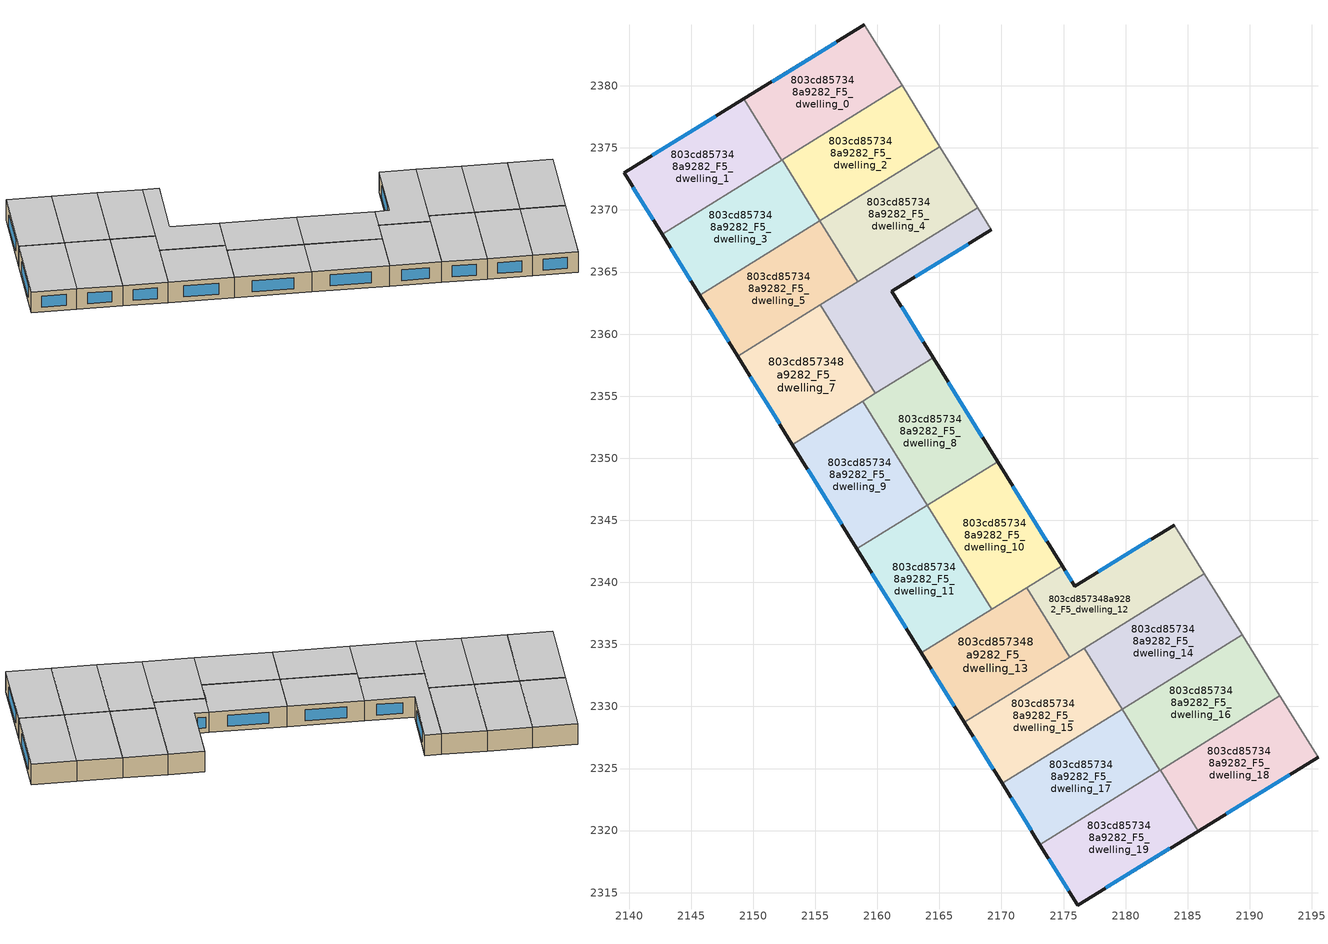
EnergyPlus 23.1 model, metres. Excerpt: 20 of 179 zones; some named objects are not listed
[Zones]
803cd857348a9282_F5_dwelling_0
 floor to 803cd857348a9282_F4_dwelling_0 (EU_floor_Construction): 2158.96,2384.92 2161.99,2380.03 2152.29,2374.03 2149.24,2378.95 z15
 wall outside (EU_wall_Construction): 2158.96,2384.92 2149.24,2378.95 z15:18
 wall adiabatic (EU_wall_Construction): 2161.99,2380.03 2158.96,2384.92 z15:18
 wall to 803cd857348a9282_F5_dwelling_1 (EU_wall_Construction): 2149.24,2378.95 2152.29,2374.03 z15:18
 wall to 803cd857348a9282_F5_dwelling_2 (EU_wall_Construction): 2152.32,2374.04 2161.99,2380.03 z15:18
 wall to 803cd857348a9282_F5_dwelling_3 (EU_wall_Construction): 2152.29,2374.03 2152.32,2374.04 z15:18
 window (EU_Window_Construction): 2156.68,2383.52 2151.53,2380.35 z15.7:17.3
 ceiling to 803cd857348a9282_F6_dwelling_0 (EU_floor_Construction): 2161.99,2380.03 2158.96,2384.92 2149.24,2378.95 2152.29,2374.03 z18
803cd857348a9282_F5_dwelling_1
 floor to 803cd857348a9282_F4_dwelling_1 (EU_floor_Construction): 2149.24,2378.95 2152.29,2374.03 2142.65,2368.06 2139.59,2373 z15
 wall outside (EU_wall_Construction): 2149.24,2378.95 2139.59,2373 2142.65,2368.06 z15:18
 wall to 803cd857348a9282_F5_dwelling_3 (EU_wall_Construction): 2142.65,2368.06 2152.29,2374.03 z15:18
 window (EU_Window_Construction): 2146.98,2377.55 2141.85,2374.4 / 2140.31,2371.84 2141.93,2369.22 z15.7:17.3
 ceiling to 803cd857348a9282_F6_dwelling_1 (EU_floor_Construction): 2152.29,2374.03 2149.24,2378.95 2139.59,2373 2142.65,2368.06 z18
803cd857348a9282_F5_dwelling_10
 floor to 803cd857348a9282_F4_dwelling_10 (EU_floor_Construction): 2169.69,2349.72 2174.88,2341.34 2169.21,2337.83 2164.02,2346.21 z15
 wall outside (EU_wall_Construction): 2174.88,2341.34 2169.69,2349.72 z15:18
 wall to 803cd857348a9282_F5_dwelling_11 (EU_wall_Construction): 2164.02,2346.21 2169.21,2337.83 z15:18
 wall to 803cd857348a9282_F5_dwelling_12 (EU_wall_Construction): 2172.03,2339.57 2174.88,2341.34 z15:18
 wall to 803cd857348a9282_F5_dwelling_8 (EU_wall_Construction): 2169.69,2349.72 2164.02,2346.21 z15:18
 wall to 803cd857348a9282_F5_dwelling_13 (EU_wall_Construction): 2169.21,2337.83 2172.03,2339.57 z15:18
 window (EU_Window_Construction): 2173.66,2343.31 2170.91,2347.75 z15.7:17.3
 ceiling to 803cd857348a9282_F6_dwelling_10 (EU_floor_Construction): 2174.88,2341.34 2169.69,2349.72 2164.02,2346.21 2169.21,2337.83 z18
803cd857348a9282_F5_dwelling_11
 floor to 803cd857348a9282_F4_dwelling_11 (EU_floor_Construction): 2164.02,2346.21 2169.21,2337.83 2163.54,2334.32 2158.35,2342.7 z15
 wall outside (EU_wall_Construction): 2158.35,2342.7 2163.54,2334.32 z15:18
 wall to 803cd857348a9282_F5_dwelling_9 (EU_wall_Construction): 2164.02,2346.21 2158.35,2342.7 z15:18
 wall to 803cd857348a9282_F5_dwelling_13 (EU_wall_Construction): 2163.54,2334.32 2169.21,2337.83 z15:18
 window (EU_Window_Construction): 2159.57,2340.73 2162.32,2336.28 z15.7:17.3
 ceiling to 803cd857348a9282_F6_dwelling_11 (EU_floor_Construction): 2169.21,2337.83 2164.02,2346.21 2158.35,2342.7 2163.54,2334.32 z18
803cd857348a9282_F5_dwelling_12
 floor to 803cd857348a9282_F4_dwelling_12 (EU_floor_Construction): 2183.92,2344.62 2186.35,2340.69 2175.5,2333.96 2172.03,2339.57 2174.88,2341.34 2175.9,2339.69 z15
 wall outside (EU_wall_Construction): 2183.92,2344.62 2175.9,2339.69 2174.88,2341.34 z15:18
 wall adiabatic (EU_wall_Construction): 2186.35,2340.69 2183.92,2344.62 z15:18
 wall to 803cd857348a9282_F5_dwelling_13 (EU_wall_Construction): 2172.03,2339.57 2175.5,2333.96 z15:18
 wall to 803cd857348a9282_F5_dwelling_14 (EU_wall_Construction): 2176.68,2334.7 2186.35,2340.69 z15:18
 wall to 803cd857348a9282_F5_dwelling_15 (EU_wall_Construction): 2175.5,2333.96 2176.68,2334.7 z15:18
 window (EU_Window_Construction): 2182.03,2343.46 2177.78,2340.85 / 2175.66,2340.08 2175.12,2340.95 z15.7:17.3
 ceiling to 803cd857348a9282_F6_dwelling_12 (EU_floor_Construction): 2186.35,2340.69 2183.92,2344.62 2175.9,2339.69 2174.88,2341.34 2172.03,2339.57 2175.5,2333.96 z18
803cd857348a9282_F5_dwelling_13
 floor to 803cd857348a9282_F4_dwelling_13 (EU_floor_Construction): 2172.03,2339.57 2175.5,2333.96 2167.01,2328.71 2163.54,2334.32 z15
 wall outside (EU_wall_Construction): 2163.54,2334.32 2167.01,2328.71 z15:18
 wall to 803cd857348a9282_F5_dwelling_15 (EU_wall_Construction): 2167.01,2328.71 2175.5,2333.96 z15:18
 window (EU_Window_Construction): 2164.36,2333 2166.2,2330.03 z15.7:17.3
 ceiling to 803cd857348a9282_F6_dwelling_13 (EU_floor_Construction): 2175.5,2333.96 2172.03,2339.57 2163.54,2334.32 2167.01,2328.71 z18
803cd857348a9282_F5_dwelling_14
 floor to 803cd857348a9282_F4_dwelling_14 (EU_floor_Construction): 2186.35,2340.69 2189.4,2335.77 2179.73,2329.78 2176.68,2334.7 z15
 wall to 803cd857348a9282_F5_dwelling_15 (EU_wall_Construction): 2176.68,2334.7 2179.73,2329.78 z15:18
 wall adiabatic (EU_wall_Construction): 2189.4,2335.77 2186.35,2340.69 z15:18
 wall to 803cd857348a9282_F5_dwelling_16 (EU_wall_Construction): 2179.73,2329.78 2189.4,2335.77 z15:18
 ceiling to 803cd857348a9282_F6_dwelling_14 (EU_floor_Construction): 2189.4,2335.77 2186.35,2340.69 2176.68,2334.7 2179.73,2329.78 z18
803cd857348a9282_F5_dwelling_15
 floor to 803cd857348a9282_F4_dwelling_15 (EU_floor_Construction): 2176.68,2334.7 2179.73,2329.78 2170.06,2323.79 2167.01,2328.71 z15
 wall outside (EU_wall_Construction): 2167.01,2328.71 2170.06,2323.79 z15:18
 wall to 803cd857348a9282_F5_dwelling_17 (EU_wall_Construction): 2170.06,2323.79 2179.73,2329.78 z15:18
 window (EU_Window_Construction): 2167.73,2327.56 2169.34,2324.95 z15.7:17.3
 ceiling to 803cd857348a9282_F6_dwelling_15 (EU_floor_Construction): 2179.73,2329.78 2176.68,2334.7 2167.01,2328.71 2170.06,2323.79 z18
803cd857348a9282_F5_dwelling_16
 floor to 803cd857348a9282_F4_dwelling_16 (EU_floor_Construction): 2189.4,2335.77 2192.44,2330.85 2182.77,2324.86 2179.72,2329.78 z15
 wall to 803cd857348a9282_F5_dwelling_17 (EU_wall_Construction): 2179.72,2329.78 2182.77,2324.86 z15:18
 wall adiabatic (EU_wall_Construction): 2192.44,2330.85 2189.4,2335.77 z15:18
 wall to 803cd857348a9282_F5_dwelling_18 (EU_wall_Construction): 2182.8,2324.88 2192.44,2330.85 z15:18
 wall to 803cd857348a9282_F5_dwelling_19 (EU_wall_Construction): 2182.77,2324.86 2182.8,2324.88 z15:18
 ceiling to 803cd857348a9282_F6_dwelling_16 (EU_floor_Construction): 2192.44,2330.85 2189.4,2335.77 2179.72,2329.78 2182.77,2324.86 z18
803cd857348a9282_F5_dwelling_17
 floor to 803cd857348a9282_F4_dwelling_17 (EU_floor_Construction): 2179.72,2329.78 2182.77,2324.86 2173.1,2318.88 2170.06,2323.79 z15
 wall outside (EU_wall_Construction): 2170.06,2323.79 2173.1,2318.88 z15:18
 wall to 803cd857348a9282_F5_dwelling_19 (EU_wall_Construction): 2173.1,2318.88 2182.77,2324.86 z15:18
 window (EU_Window_Construction): 2170.77,2322.64 2172.39,2320.03 z15.7:17.3
 ceiling to 803cd857348a9282_F6_dwelling_17 (EU_floor_Construction): 2182.77,2324.86 2179.72,2329.78 2170.06,2323.79 2173.1,2318.88 z18
803cd857348a9282_F5_dwelling_18
 floor to 803cd857348a9282_F4_dwelling_18 (EU_floor_Construction): 2192.44,2330.85 2195.5,2325.91 2185.84,2319.96 2182.8,2324.88 z15
 wall outside (EU_wall_Construction): 2185.84,2319.96 2195.5,2325.91 z15:18
 wall to 803cd857348a9282_F5_dwelling_19 (EU_wall_Construction): 2182.8,2324.88 2185.84,2319.96 z15:18
 wall adiabatic (EU_wall_Construction): 2195.5,2325.91 2192.44,2330.85 z15:18
 window (EU_Window_Construction): 2188.11,2321.36 2193.23,2324.51 z15.7:17.3
 ceiling to 803cd857348a9282_F6_dwelling_18 (EU_floor_Construction): 2195.5,2325.91 2192.44,2330.85 2182.8,2324.88 2185.84,2319.96 z18
803cd857348a9282_F5_dwelling_19
 floor to 803cd857348a9282_F4_dwelling_19 (EU_floor_Construction): 2182.8,2324.88 2185.84,2319.96 2176.13,2313.99 2173.1,2318.88 z15
 wall outside (EU_wall_Construction): 2173.1,2318.88 2176.13,2313.99 2185.84,2319.96 z15:18
 window (EU_Window_Construction): 2178.41,2315.39 2183.56,2318.56 / 2173.81,2317.73 2175.42,2315.13 z15.7:17.3
 ceiling to 803cd857348a9282_F6_dwelling_19 (EU_floor_Construction): 2185.84,2319.96 2182.8,2324.88 2173.1,2318.88 2176.13,2313.99 z18
803cd857348a9282_F5_dwelling_2
 floor to 803cd857348a9282_F4_dwelling_2 (EU_floor_Construction): 2161.99,2380.03 2165.03,2375.11 2155.36,2369.13 2152.32,2374.04 z15
 wall adiabatic (EU_wall_Construction): 2165.03,2375.11 2161.99,2380.03 z15:18
 wall to 803cd857348a9282_F5_dwelling_4 (EU_wall_Construction): 2155.36,2369.13 2165.03,2375.11 z15:18
 wall to 803cd857348a9282_F5_dwelling_3 (EU_wall_Construction): 2152.32,2374.04 2155.36,2369.13 z15:18
 ceiling to 803cd857348a9282_F6_dwelling_2 (EU_floor_Construction): 2165.03,2375.11 2161.99,2380.03 2152.32,2374.04 2155.36,2369.13 z18
803cd857348a9282_F5_dwelling_3
 floor to 803cd857348a9282_F4_dwelling_3 (EU_floor_Construction): 2152.32,2374.04 2155.36,2369.13 2145.69,2363.14 2142.65,2368.06 z15
 wall outside (EU_wall_Construction): 2142.65,2368.06 2145.69,2363.14 z15:18
 wall to 803cd857348a9282_F5_dwelling_5 (EU_wall_Construction): 2145.69,2363.14 2155.36,2369.13 z15:18
 window (EU_Window_Construction): 2143.36,2366.9 2144.98,2364.29 z15.7:17.3
 ceiling to 803cd857348a9282_F6_dwelling_3 (EU_floor_Construction): 2155.36,2369.13 2152.32,2374.04 2142.65,2368.06 2145.69,2363.14 z18
803cd857348a9282_F5_dwelling_4
 floor to 803cd857348a9282_F4_dwelling_4 (EU_floor_Construction): 2165.03,2375.11 2168.08,2370.2 2158.41,2364.21 2155.36,2369.13 z15
 wall adiabatic (EU_wall_Construction): 2168.08,2370.2 2165.03,2375.11 z15:18
 wall to 803cd857348a9282_F5_dwelling_5 (EU_wall_Construction): 2155.36,2369.13 2158.41,2364.21 z15:18
 wall to 803cd857348a9282_F5_dwelling_6 (EU_wall_Construction): 2158.41,2364.21 2168.08,2370.2 z15:18
 ceiling to 803cd857348a9282_F6_dwelling_4 (EU_floor_Construction): 2168.08,2370.2 2165.03,2375.11 2155.36,2369.13 2158.41,2364.21 z18
803cd857348a9282_F5_dwelling_5
 floor to 803cd857348a9282_F4_dwelling_5 (EU_floor_Construction): 2155.36,2369.13 2158.41,2364.21 2148.74,2358.22 2145.69,2363.14 z15
 wall outside (EU_wall_Construction): 2145.69,2363.14 2148.74,2358.22 z15:18
 wall to 803cd857348a9282_F5_dwelling_7 (EU_wall_Construction): 2148.74,2358.22 2155.41,2362.35 z15:18
 wall to 803cd857348a9282_F5_dwelling_6 (EU_wall_Construction): 2155.41,2362.35 2158.41,2364.21 z15:18
 window (EU_Window_Construction): 2146.41,2361.99 2148.02,2359.38 z15.7:17.3
 ceiling to 803cd857348a9282_F6_dwelling_5 (EU_floor_Construction): 2158.41,2364.21 2155.36,2369.13 2145.69,2363.14 2148.74,2358.22 z18
803cd857348a9282_F5_dwelling_6
 floor to 803cd857348a9282_F4_dwelling_6 (EU_floor_Construction): 2168.08,2370.2 2169.19,2368.4 2161.17,2363.47 2164.49,2358.11 2159.82,2355.22 2155.41,2362.35 z15
 wall outside (EU_wall_Construction): 2164.49,2358.11 2161.17,2363.47 2169.19,2368.4 z15:18
 wall to 803cd857348a9282_F5_dwelling_7 (EU_wall_Construction): 2155.41,2362.35 2159.82,2355.22 z15:18
 wall adiabatic (EU_wall_Construction): 2169.19,2368.4 2168.08,2370.2 z15:18
 wall to 803cd857348a9282_F5_dwelling_8 (EU_wall_Construction): 2159.82,2355.22 2164.49,2358.11 z15:18
 window (EU_Window_Construction): 2163.05,2364.63 2167.31,2367.24 / 2163.71,2359.37 2161.95,2362.21 z15.7:17.3
 ceiling to 803cd857348a9282_F6_dwelling_6 (EU_floor_Construction): 2164.49,2358.11 2161.17,2363.47 2169.19,2368.4 2168.08,2370.2 2155.41,2362.35 2159.82,2355.22 z18
803cd857348a9282_F5_dwelling_7
 floor to 803cd857348a9282_F4_dwelling_7 (EU_floor_Construction): 2155.41,2362.35 2159.82,2355.22 2153.15,2351.09 2148.74,2358.22 z15
 wall outside (EU_wall_Construction): 2148.74,2358.22 2153.15,2351.09 z15:18
 wall to 803cd857348a9282_F5_dwelling_9 (EU_wall_Construction): 2153.15,2351.09 2158.82,2354.6 z15:18
 wall to 803cd857348a9282_F5_dwelling_8 (EU_wall_Construction): 2158.82,2354.6 2159.82,2355.22 z15:18
 window (EU_Window_Construction): 2149.77,2356.55 2152.12,2352.77 z15.7:17.3
 ceiling to 803cd857348a9282_F6_dwelling_7 (EU_floor_Construction): 2159.82,2355.22 2155.41,2362.35 2148.74,2358.22 2153.15,2351.09 z18
803cd857348a9282_F5_dwelling_8
 floor to 803cd857348a9282_F4_dwelling_8 (EU_floor_Construction): 2164.49,2358.11 2169.69,2349.72 2164.02,2346.21 2158.82,2354.6 z15
 wall outside (EU_wall_Construction): 2169.69,2349.72 2164.49,2358.11 z15:18
 wall to 803cd857348a9282_F5_dwelling_9 (EU_wall_Construction): 2158.82,2354.6 2164.02,2346.21 z15:18
 window (EU_Window_Construction): 2168.47,2351.69 2165.71,2356.14 z15.7:17.3
 ceiling to 803cd857348a9282_F6_dwelling_8 (EU_floor_Construction): 2169.69,2349.72 2164.49,2358.11 2158.82,2354.6 2164.02,2346.21 z18
803cd857348a9282_F5_dwelling_9
 floor to 803cd857348a9282_F4_dwelling_9 (EU_floor_Construction): 2158.82,2354.6 2164.02,2346.21 2158.35,2342.7 2153.15,2351.09 z15
 wall outside (EU_wall_Construction): 2153.15,2351.09 2158.35,2342.7 z15:18
 window (EU_Window_Construction): 2154.37,2349.12 2157.13,2344.67 z15.7:17.3
 ceiling to 803cd857348a9282_F6_dwelling_9 (EU_floor_Construction): 2164.02,2346.21 2158.82,2354.6 2153.15,2351.09 2158.35,2342.7 z18
[Building]
EU S2 Campaign: North Axis=0; Terrain=City; Solar Distribution=FullExterior
[Site:Location]
Budapest.Ferenc.Liszt.Intl.AP: Latitude=47.437; Longitude=19.256; Time Zone=1; Elevation=185
[SizingPeriod:WeatherFileDays]
AnnualSizingPeriod: Begin Month=1; Begin Day of Month=1; End Month=12; End Day of Month=31; Day of Week for Start Day=Monday; Use Weather File Daylight Saving Period=No; Use Weather File Rain and Snow Indicators=No
[MATERIAL]
EU_InternalMass_Material: Roughness=MediumRough; Thickness=0.1; Conductivity=1; Density=1800; Specific Heat=900; Thermal Absorptance=0.9; Solar Absorptance=0.7; Visible Absorptance=0.7
[MATERIAL:NOMASS] Roughness=MediumRough; Thermal Absorptance=0.9; Solar Absorptance=0.7; Visible Absorptance=0.7
Name | Thermal Resistance
EU_wall_NoMass | 0.832559
EU_floor_NoMass | 0.872794
[WINDOWMATERIAL:SIMPLEGLAZINGSYSTEM]
EU_Window_SimpleGlazing: UFactor=2.79869; Solar Heat Gain Coefficient=0.75; Visible Transmittance=0.75
[CONSTRUCTION]
EU_wall_Construction: EU_wall_NoMass
EU_floor_Construction: EU_floor_NoMass
EU_Window_Construction: EU_Window_SimpleGlazing
EU_InternalMass_Construction: EU_InternalMass_Material
[ZONE] Type=1; Multiplier=1; Ceiling Height=autocalculate; Floor Area=autocalculate; Part of Total Floor Area=Yes
Name | Volume
803cd857348a9282_F5_dwelling_0 | 197.353
803cd857348a9282_F5_dwelling_1 | 197.357
803cd857348a9282_F5_dwelling_10 | 197.372
803cd857348a9282_F5_dwelling_11 | 197.329
803cd857348a9282_F5_dwelling_12 | 197.355
803cd857348a9282_F5_dwelling_13 | 197.344
803cd857348a9282_F5_dwelling_14; 803cd857348a9282_F5_dwelling_2 | 197.336
803cd857348a9282_F5_dwelling_15 | 197.333
803cd857348a9282_F5_dwelling_16 | 197.364
803cd857348a9282_F5_dwelling_17; 803cd857348a9282_F5_dwelling_8 | 197.365
803cd857348a9282_F5_dwelling_18 | 197.339
803cd857348a9282_F5_dwelling_19; 803cd857348a9282_F5_dwelling_7 | 197.354
803cd857348a9282_F5_dwelling_3 | 197.318
803cd857348a9282_F5_dwelling_4; 803cd857348a9282_F5_dwelling_5 | 197.348
803cd857348a9282_F5_dwelling_6 | 197.342
803cd857348a9282_F5_dwelling_9 | 197.322
[INTERNALMASS] Construction=EU_InternalMass_Construction
Name | Zone or ZoneList | Surface Area
803cd857348a9282_F5_dwelling_0_EU_InternalMass | 803cd857348a9282_F5_dwelling_0 | 65.7836
803cd857348a9282_F5_dwelling_1_EU_InternalMass | 803cd857348a9282_F5_dwelling_1 | 65.7851
803cd857348a9282_F5_dwelling_2_EU_InternalMass | 803cd857348a9282_F5_dwelling_2 | 65.7787
803cd857348a9282_F5_dwelling_3_EU_InternalMass | 803cd857348a9282_F5_dwelling_3 | 65.7709
803cd857348a9282_F5_dwelling_4_EU_InternalMass | 803cd857348a9282_F5_dwelling_4 | 65.7838
803cd857348a9282_F5_dwelling_5_EU_InternalMass | 803cd857348a9282_F5_dwelling_5 | 65.7813
803cd857348a9282_F5_dwelling_6_EU_InternalMass | 803cd857348a9282_F5_dwelling_6 | 65.7794
803cd857348a9282_F5_dwelling_7_EU_InternalMass | 803cd857348a9282_F5_dwelling_7 | 65.7839
803cd857348a9282_F5_dwelling_8_EU_InternalMass | 803cd857348a9282_F5_dwelling_8 | 65.7864
803cd857348a9282_F5_dwelling_9_EU_InternalMass | 803cd857348a9282_F5_dwelling_9 | 65.7741
803cd857348a9282_F5_dwelling_10_EU_InternalMass | 803cd857348a9282_F5_dwelling_10 | 65.7834
803cd857348a9282_F5_dwelling_11_EU_InternalMass | 803cd857348a9282_F5_dwelling_11 | 65.7769
803cd857348a9282_F5_dwelling_12_EU_InternalMass | 803cd857348a9282_F5_dwelling_12 | 65.786
803cd857348a9282_F5_dwelling_13_EU_InternalMass | 803cd857348a9282_F5_dwelling_13 | 65.7796
803cd857348a9282_F5_dwelling_14_EU_InternalMass | 803cd857348a9282_F5_dwelling_14 | 65.7787
803cd857348a9282_F5_dwelling_15_EU_InternalMass | 803cd857348a9282_F5_dwelling_15 | 65.7773
803cd857348a9282_F5_dwelling_16_EU_InternalMass | 803cd857348a9282_F5_dwelling_16 | 65.7892
803cd857348a9282_F5_dwelling_17_EU_InternalMass | 803cd857348a9282_F5_dwelling_17 | 65.7868
803cd857348a9282_F5_dwelling_18_EU_InternalMass | 803cd857348a9282_F5_dwelling_18 | 65.7796
803cd857348a9282_F5_dwelling_19_EU_InternalMass | 803cd857348a9282_F5_dwelling_19 | 65.7836
[OTHEREQUIPMENT] Fuel Type=Electricity; Design Level Calculation Method=Watts/Area; Power per Zone Floor Area=1; Fraction Latent=0; Fraction Radiant=0; Fraction Lost=0; Carbon Dioxide Generation Rate=0; EndUse Subcategory=EU_Step8_InternalGains
Name | Zone or ZoneList or Space or SpaceList | Schedule
EU_Step8_InternalGain_803cd857348a9282_F5_dwelling_0_f000 | 803cd857348a9282_F5_dwelling_0 | EU_Step8_GainSchedule_803cd857348a9282_F5_dwelling_0_f000
EU_Step8_InternalGain_803cd857348a9282_F5_dwelling_1_f000 | 803cd857348a9282_F5_dwelling_1 | EU_Step8_GainSchedule_803cd857348a9282_F5_dwelling_1_f000
EU_Step8_InternalGain_803cd857348a9282_F5_dwelling_2_f000 | 803cd857348a9282_F5_dwelling_2 | EU_Step8_GainSchedule_803cd857348a9282_F5_dwelling_2_f000
EU_Step8_InternalGain_803cd857348a9282_F5_dwelling_3_f000 | 803cd857348a9282_F5_dwelling_3 | EU_Step8_GainSchedule_803cd857348a9282_F5_dwelling_3_f000
EU_Step8_InternalGain_803cd857348a9282_F5_dwelling_4_f000 | 803cd857348a9282_F5_dwelling_4 | EU_Step8_GainSchedule_803cd857348a9282_F5_dwelling_4_f000
EU_Step8_InternalGain_803cd857348a9282_F5_dwelling_5_f000 | 803cd857348a9282_F5_dwelling_5 | EU_Step8_GainSchedule_803cd857348a9282_F5_dwelling_5_f000
EU_Step8_InternalGain_803cd857348a9282_F5_dwelling_6_f000 | 803cd857348a9282_F5_dwelling_6 | EU_Step8_GainSchedule_803cd857348a9282_F5_dwelling_6_f000
EU_Step8_InternalGain_803cd857348a9282_F5_dwelling_7_f000 | 803cd857348a9282_F5_dwelling_7 | EU_Step8_GainSchedule_803cd857348a9282_F5_dwelling_7_f000
EU_Step8_InternalGain_803cd857348a9282_F5_dwelling_8_f000 | 803cd857348a9282_F5_dwelling_8 | EU_Step8_GainSchedule_803cd857348a9282_F5_dwelling_8_f000
EU_Step8_InternalGain_803cd857348a9282_F5_dwelling_9_f000 | 803cd857348a9282_F5_dwelling_9 | EU_Step8_GainSchedule_803cd857348a9282_F5_dwelling_9_f000
EU_Step8_InternalGain_803cd857348a9282_F5_dwelling_10_f000 | 803cd857348a9282_F5_dwelling_10 | EU_Step8_GainSchedule_803cd857348a9282_F5_dwelling_10_f000
EU_Step8_InternalGain_803cd857348a9282_F5_dwelling_11_f000 | 803cd857348a9282_F5_dwelling_11 | EU_Step8_GainSchedule_803cd857348a9282_F5_dwelling_11_f000
EU_Step8_InternalGain_803cd857348a9282_F5_dwelling_12_f000 | 803cd857348a9282_F5_dwelling_12 | EU_Step8_GainSchedule_803cd857348a9282_F5_dwelling_12_f000
EU_Step8_InternalGain_803cd857348a9282_F5_dwelling_13_f000 | 803cd857348a9282_F5_dwelling_13 | EU_Step8_GainSchedule_803cd857348a9282_F5_dwelling_13_f000
EU_Step8_InternalGain_803cd857348a9282_F5_dwelling_14_f000 | 803cd857348a9282_F5_dwelling_14 | EU_Step8_GainSchedule_803cd857348a9282_F5_dwelling_14_f000
EU_Step8_InternalGain_803cd857348a9282_F5_dwelling_15_f000 | 803cd857348a9282_F5_dwelling_15 | EU_Step8_GainSchedule_803cd857348a9282_F5_dwelling_15_f000
EU_Step8_InternalGain_803cd857348a9282_F5_dwelling_16_f000 | 803cd857348a9282_F5_dwelling_16 | EU_Step8_GainSchedule_803cd857348a9282_F5_dwelling_16_f000
EU_Step8_InternalGain_803cd857348a9282_F5_dwelling_17_f000 | 803cd857348a9282_F5_dwelling_17 | EU_Step8_GainSchedule_803cd857348a9282_F5_dwelling_17_f000
EU_Step8_InternalGain_803cd857348a9282_F5_dwelling_18_f000 | 803cd857348a9282_F5_dwelling_18 | EU_Step8_GainSchedule_803cd857348a9282_F5_dwelling_18_f000
EU_Step8_InternalGain_803cd857348a9282_F5_dwelling_19_f000 | 803cd857348a9282_F5_dwelling_19 | EU_Step8_GainSchedule_803cd857348a9282_F5_dwelling_19_f000
[ZONEVENTILATION:DESIGNFLOWRATE] Schedule=EU_AlwaysOn; Design Flow Rate Calculation Method=AirChanges/Hour; Air Changes per Hour=0.475469; Ventilation Type=Natural; Fan Pressure Rise=0; Fan Total Efficiency=1; Constant Term Coefficient=1; Temperature Term Coefficient=0; Velocity Term Coefficient=0; Velocity Squared Term Coefficient=0; Minimum Indoor Temperature=-100; Maximum Indoor Temperature=100; Delta Temperature=-100; Minimum Outdoor Temperature=-100; Maximum Outdoor Temperature=100; Maximum Wind Speed=40
Name | Zone or ZoneList or Space or SpaceList
EU_ConstantAir_803cd857348a9282_F5_dwelling_0 | 803cd857348a9282_F5_dwelling_0
EU_ConstantAir_803cd857348a9282_F5_dwelling_1 | 803cd857348a9282_F5_dwelling_1
EU_ConstantAir_803cd857348a9282_F5_dwelling_2 | 803cd857348a9282_F5_dwelling_2
EU_ConstantAir_803cd857348a9282_F5_dwelling_3 | 803cd857348a9282_F5_dwelling_3
EU_ConstantAir_803cd857348a9282_F5_dwelling_4 | 803cd857348a9282_F5_dwelling_4
EU_ConstantAir_803cd857348a9282_F5_dwelling_5 | 803cd857348a9282_F5_dwelling_5
EU_ConstantAir_803cd857348a9282_F5_dwelling_6 | 803cd857348a9282_F5_dwelling_6
EU_ConstantAir_803cd857348a9282_F5_dwelling_7 | 803cd857348a9282_F5_dwelling_7
EU_ConstantAir_803cd857348a9282_F5_dwelling_8 | 803cd857348a9282_F5_dwelling_8
EU_ConstantAir_803cd857348a9282_F5_dwelling_9 | 803cd857348a9282_F5_dwelling_9
EU_ConstantAir_803cd857348a9282_F5_dwelling_10 | 803cd857348a9282_F5_dwelling_10
EU_ConstantAir_803cd857348a9282_F5_dwelling_11 | 803cd857348a9282_F5_dwelling_11
EU_ConstantAir_803cd857348a9282_F5_dwelling_12 | 803cd857348a9282_F5_dwelling_12
EU_ConstantAir_803cd857348a9282_F5_dwelling_13 | 803cd857348a9282_F5_dwelling_13
EU_ConstantAir_803cd857348a9282_F5_dwelling_14 | 803cd857348a9282_F5_dwelling_14
EU_ConstantAir_803cd857348a9282_F5_dwelling_15 | 803cd857348a9282_F5_dwelling_15
EU_ConstantAir_803cd857348a9282_F5_dwelling_16 | 803cd857348a9282_F5_dwelling_16
EU_ConstantAir_803cd857348a9282_F5_dwelling_17 | 803cd857348a9282_F5_dwelling_17
EU_ConstantAir_803cd857348a9282_F5_dwelling_18 | 803cd857348a9282_F5_dwelling_18
EU_ConstantAir_803cd857348a9282_F5_dwelling_19 | 803cd857348a9282_F5_dwelling_19
[HVACTEMPLATE:ZONE:IDEALLOADSAIRSYSTEM] System Availability Schedule=EU_AlwaysOn; Maximum Heating Supply Air Temperature=50; Minimum Cooling Supply Air Temperature=13; Maximum Heating Supply Air Humidity Ratio=0.0156; Minimum Cooling Supply Air Humidity Ratio=0.0077; Heating Limit=NoLimit; Cooling Limit=NoLimit; Heating Availability Schedule=EU_AlwaysOn; Cooling Availability Schedule=EU_CoolingOff; Dehumidification Control Type=ConstantSensibleHeatRatio; Cooling Sensible Heat Ratio=0.7; Dehumidification Setpoint=60; Humidification Control Type=None; Humidification Setpoint=30; Outdoor Air Method=None; Outdoor Air Flow Rate per Person=0.00944; Outdoor Air Flow Rate per Zone Floor Area=0; Outdoor Air Flow Rate per Zone=0; Demand Controlled Ventilation Type=None; Outdoor Air Economizer Type=NoEconomizer; Heat Recovery Type=None; Sensible Heat Recovery Effectiveness=0.7; Latent Heat Recovery Effectiveness=0.65
Name | Template Thermostat
803cd857348a9282_F5_dwelling_0 | EU_HeatOnly_803cd857348a9282_F5_dwelling_0
803cd857348a9282_F5_dwelling_1 | EU_HeatOnly_803cd857348a9282_F5_dwelling_1
803cd857348a9282_F5_dwelling_2 | EU_HeatOnly_803cd857348a9282_F5_dwelling_2
803cd857348a9282_F5_dwelling_3 | EU_HeatOnly_803cd857348a9282_F5_dwelling_3
803cd857348a9282_F5_dwelling_4 | EU_HeatOnly_803cd857348a9282_F5_dwelling_4
803cd857348a9282_F5_dwelling_5 | EU_HeatOnly_803cd857348a9282_F5_dwelling_5
803cd857348a9282_F5_dwelling_6 | EU_HeatOnly_803cd857348a9282_F5_dwelling_6
803cd857348a9282_F5_dwelling_7 | EU_HeatOnly_803cd857348a9282_F5_dwelling_7
803cd857348a9282_F5_dwelling_8 | EU_HeatOnly_803cd857348a9282_F5_dwelling_8
803cd857348a9282_F5_dwelling_9 | EU_HeatOnly_803cd857348a9282_F5_dwelling_9
803cd857348a9282_F5_dwelling_10 | EU_HeatOnly_803cd857348a9282_F5_dwelling_10
803cd857348a9282_F5_dwelling_11 | EU_HeatOnly_803cd857348a9282_F5_dwelling_11
803cd857348a9282_F5_dwelling_12 | EU_HeatOnly_803cd857348a9282_F5_dwelling_12
803cd857348a9282_F5_dwelling_13 | EU_HeatOnly_803cd857348a9282_F5_dwelling_13
803cd857348a9282_F5_dwelling_14 | EU_HeatOnly_803cd857348a9282_F5_dwelling_14
803cd857348a9282_F5_dwelling_15 | EU_HeatOnly_803cd857348a9282_F5_dwelling_15
803cd857348a9282_F5_dwelling_16 | EU_HeatOnly_803cd857348a9282_F5_dwelling_16
803cd857348a9282_F5_dwelling_17 | EU_HeatOnly_803cd857348a9282_F5_dwelling_17
803cd857348a9282_F5_dwelling_18 | EU_HeatOnly_803cd857348a9282_F5_dwelling_18
803cd857348a9282_F5_dwelling_19 | EU_HeatOnly_803cd857348a9282_F5_dwelling_19
[SIZING:ZONE] Zone Cooling Design Supply Air Temperature Input Method=SupplyAirTemperature; Zone Cooling Design Supply Air Temperature=13; Zone Heating Design Supply Air Temperature Input Method=SupplyAirTemperature; Zone Heating Design Supply Air Temperature=50; Zone Cooling Design Supply Air Humidity Ratio=0.008; Zone Heating Design Supply Air Humidity Ratio=0.008; Cooling Design Air Flow Method=DesignDay; Cooling Design Air Flow Rate=0; Cooling Minimum Air Flow per Zone Floor Area=0.000762; Cooling Minimum Air Flow=0; Cooling Minimum Air Flow Fraction=0.2; Heating Design Air Flow Method=DesignDay; Heating Design Air Flow Rate=0; Heating Maximum Air Flow per Zone Floor Area=0.002032; Heating Maximum Air Flow=0.141576; Heating Maximum Air Flow Fraction=0.3; Account for Dedicated Outdoor Air System=No; Dedicated Outdoor Air System Control Strategy=NeutralSupplyAir; Dedicated Outdoor Air Low Setpoint Temperature for Design=autosize; Dedicated Outdoor Air High Setpoint Temperature for Design=autosize; Zone Load Sizing Method=Sensible Load Only No Latent Load; Zone Latent Cooling Design Supply Air Humidity Ratio Input Method=HumidityRatioDifference; Zone Cooling Design Supply Air Humidity Ratio Difference=0.005; Zone Latent Heating Design Supply Air Humidity Ratio Input Method=HumidityRatioDifference; Zone Humidification Design Supply Air Humidity Ratio Difference=0.005
803cd857348a9282_F5_dwelling_0; 803cd857348a9282_F5_dwelling_1; 803cd857348a9282_F5_dwelling_2; 803cd857348a9282_F5_dwelling_3; 803cd857348a9282_F5_dwelling_4; 803cd857348a9282_F5_dwelling_5; 803cd857348a9282_F5_dwelling_6; 803cd857348a9282_F5_dwelling_7; 803cd857348a9282_F5_dwelling_8; 803cd857348a9282_F5_dwelling_9; 803cd857348a9282_F5_dwelling_10; 803cd857348a9282_F5_dwelling_11; 803cd857348a9282_F5_dwelling_12; 803cd857348a9282_F5_dwelling_13; 803cd857348a9282_F5_dwelling_14; 803cd857348a9282_F5_dwelling_15; 803cd857348a9282_F5_dwelling_16; 803cd857348a9282_F5_dwelling_17; 803cd857348a9282_F5_dwelling_18; 803cd857348a9282_F5_dwelling_19
[SCHEDULE:CONSTANT]
Name | Hourly Value
EU_AlwaysOn | 1
EU_CoolingOff | 0
[SCHEDULE:FILE] Column Number=1; Rows to Skip at Top=0; Number of Hours of Data=8760; Column Separator=Comma; Interpolate to Timestep=No; Minutes per Item=60; Adjust Schedule for Daylight Savings=Yes
Name | File
EU_Step8_GainSchedule_803cd857348a9282_F5_dwelling_0_f000 | ../../schedules/803cd857348a9282/803cd857348a9282_F5_dwelling_0_f000_gain.csv
EU_Step8_GainSchedule_803cd857348a9282_F5_dwelling_1_f000 | ../../schedules/803cd857348a9282/803cd857348a9282_F5_dwelling_1_f000_gain.csv
EU_Step8_GainSchedule_803cd857348a9282_F5_dwelling_2_f000 | ../../schedules/803cd857348a9282/803cd857348a9282_F5_dwelling_2_f000_gain.csv
EU_Step8_GainSchedule_803cd857348a9282_F5_dwelling_3_f000 | ../../schedules/803cd857348a9282/803cd857348a9282_F5_dwelling_3_f000_gain.csv
EU_Step8_GainSchedule_803cd857348a9282_F5_dwelling_4_f000 | ../../schedules/803cd857348a9282/803cd857348a9282_F5_dwelling_4_f000_gain.csv
EU_Step8_GainSchedule_803cd857348a9282_F5_dwelling_5_f000 | ../../schedules/803cd857348a9282/803cd857348a9282_F5_dwelling_5_f000_gain.csv
EU_Step8_GainSchedule_803cd857348a9282_F5_dwelling_6_f000 | ../../schedules/803cd857348a9282/803cd857348a9282_F5_dwelling_6_f000_gain.csv
EU_Step8_GainSchedule_803cd857348a9282_F5_dwelling_7_f000 | ../../schedules/803cd857348a9282/803cd857348a9282_F5_dwelling_7_f000_gain.csv
EU_Step8_GainSchedule_803cd857348a9282_F5_dwelling_8_f000 | ../../schedules/803cd857348a9282/803cd857348a9282_F5_dwelling_8_f000_gain.csv
EU_Step8_GainSchedule_803cd857348a9282_F5_dwelling_9_f000 | ../../schedules/803cd857348a9282/803cd857348a9282_F5_dwelling_9_f000_gain.csv
EU_Step8_GainSchedule_803cd857348a9282_F5_dwelling_10_f000 | ../../schedules/803cd857348a9282/803cd857348a9282_F5_dwelling_10_f000_gain.csv
EU_Step8_GainSchedule_803cd857348a9282_F5_dwelling_11_f000 | ../../schedules/803cd857348a9282/803cd857348a9282_F5_dwelling_11_f000_gain.csv
EU_Step8_GainSchedule_803cd857348a9282_F5_dwelling_12_f000 | ../../schedules/803cd857348a9282/803cd857348a9282_F5_dwelling_12_f000_gain.csv
EU_Step8_GainSchedule_803cd857348a9282_F5_dwelling_13_f000 | ../../schedules/803cd857348a9282/803cd857348a9282_F5_dwelling_13_f000_gain.csv
EU_Step8_GainSchedule_803cd857348a9282_F5_dwelling_14_f000 | ../../schedules/803cd857348a9282/803cd857348a9282_F5_dwelling_14_f000_gain.csv
EU_Step8_GainSchedule_803cd857348a9282_F5_dwelling_15_f000 | ../../schedules/803cd857348a9282/803cd857348a9282_F5_dwelling_15_f000_gain.csv
EU_Step8_GainSchedule_803cd857348a9282_F5_dwelling_16_f000 | ../../schedules/803cd857348a9282/803cd857348a9282_F5_dwelling_16_f000_gain.csv
EU_Step8_GainSchedule_803cd857348a9282_F5_dwelling_17_f000 | ../../schedules/803cd857348a9282/803cd857348a9282_F5_dwelling_17_f000_gain.csv
EU_Step8_GainSchedule_803cd857348a9282_F5_dwelling_18_f000 | ../../schedules/803cd857348a9282/803cd857348a9282_F5_dwelling_18_f000_gain.csv
EU_Step8_GainSchedule_803cd857348a9282_F5_dwelling_19_f000 | ../../schedules/803cd857348a9282/803cd857348a9282_F5_dwelling_19_f000_gain.csv
